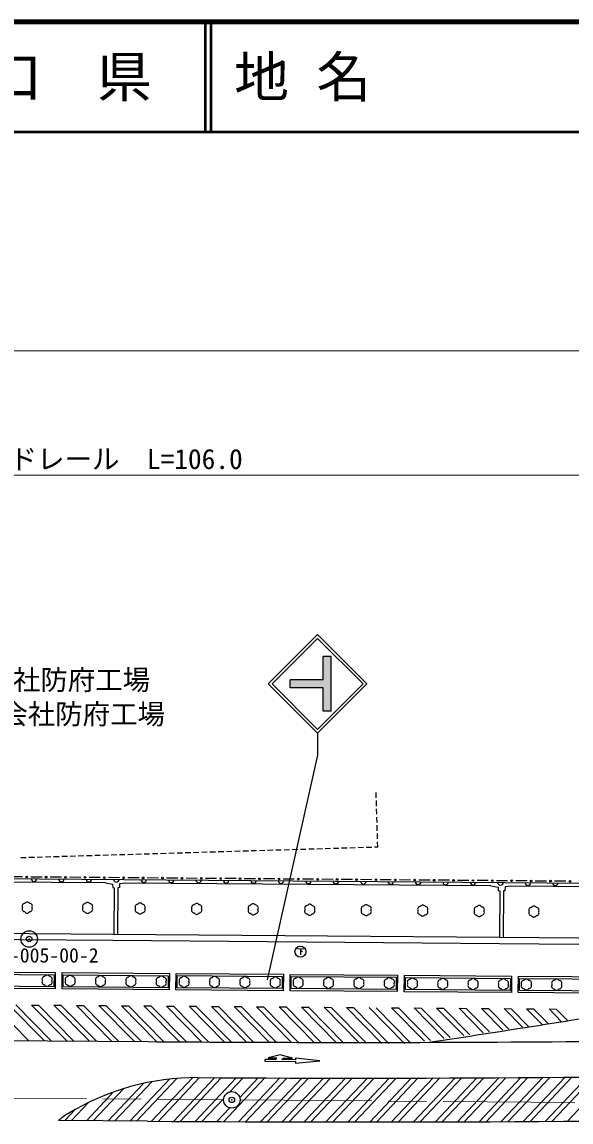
# Model space of a CAD drawing. Units: millimetres, scale not verified. Extents: x 40000 to 680000, y 20000 to 380000.
# Drawn here: x 351052 to 401070, y 279794 to 380000 of the extents above; entities that cross this region are included whole.
import ezdxf
from ezdxf.enums import TextEntityAlignment as Align

# ---------------------------------------------------------------- set-up
doc = ezdxf.new("R2010")
doc.units = ezdxf.units.MM
doc.header["$LTSCALE"] = 1000
doc.header["$PDMODE"] = 32
doc.header["$PDSIZE"] = 500
doc.linetypes.add('CHAIN', pattern=[18.5, 12, -1.5, 3.5, -1.5])
for name, color, linetype, lineweight in [('M-BGD', 7, 'Continuous', 25), ('M-BGD-EXST', 7, 'Continuous', 25), ('M-BMK', 2, 'CHAIN', 13), ('M-BMK-SRVR', 3, 'Continuous', 25), ('M-STR-HTXT', 7, 'Continuous', 13), ('M-STR-STRC', 7, 'Continuous', 25), ('M-TTL', 2, 'Continuous', 140), ('M-TTL-LINE', 7, 'Continuous', 50)]:
    doc.layers.add(name, color=color, linetype=linetype, lineweight=lineweight)
for name, color, linetype in [('M-BMK-HTXT', 7, 'Continuous'), ('M-OTRS', 6, 'Continuous'), ('M-TTL-TXT', 7, 'Continuous')]:
    doc.layers.add(name, color=color, linetype=linetype)
doc.styles.add('ＭＳ ゴシック', font='')
doc.styles.get('ＭＳ ゴシック').set_extended_font_data('MS Gothic')

msp = doc.modelspace()

# ---------------------------------------------------------------- hatches: boundary and pattern name
at = {"layer": 'M-STR-STRC'}
msp.add_hatch(color=256, dxfattribs=at).paths.add_polyline_path([(375481, 320082), (378481, 320082), (378481, 322207), (379231, 322207), (379231, 317207), (378481, 317207), (378481, 319332), (375481, 319332)])

# ---------------------------------------------------------------- linework, layer by layer
at = {"layer": 'M-BGD'}
for p, q in [((383331, 309325), (383316, 309825)), ((383353, 308575), (383338, 309075)), ((383375, 307826), (383360, 308325)), ((383398, 307076), (383383, 307576)), ((383420, 306326), (383405, 306826)), ((383442, 305577), (383427, 306076)), ((376923, 304632), (376423, 304617)), ((377673, 304654), (377173, 304639)), ((378422, 304677), (377923, 304662)), ((379172, 304699), (378672, 304684)), ((379922, 304721), (379422, 304706)), ((380671, 304744), (380172, 304729)), ((381421, 304766), (380921, 304751)), ((382171, 304788), (381671, 304773)), ((382920, 304811), (382421, 304796)), ((383465, 304827), (383170, 304818)), ((383465, 304827), (383450, 305327)), ((351434, 303872), (350935, 303857)), ((352184, 303894), (351684, 303879)), ((352934, 303916), (352434, 303901)), ((353683, 303939), (353184, 303924)), ((354433, 303961), (353933, 303946)), ((355183, 303983), (354683, 303969)), ((355932, 304006), (355433, 303991)), ((356682, 304028), (356182, 304013)), ((357432, 304050), (356932, 304036)), ((358181, 304073), (357682, 304058)), ((358931, 304095), (358431, 304080)), ((359681, 304118), (359181, 304103)), ((360430, 304140), (359931, 304125)), ((361180, 304162), (360680, 304147)), ((361930, 304185), (361430, 304170)), ((362679, 304207), (362180, 304192)), ((363429, 304229), (362929, 304214)), ((364179, 304252), (363679, 304237)), ((364928, 304274), (364429, 304259)), ((365678, 304296), (365178, 304282)), ((366428, 304319), (365928, 304304)), ((367177, 304341), (366678, 304326)), ((367927, 304363), (367427, 304349)), ((368677, 304386), (368177, 304371)), ((369426, 304408), (368927, 304393)), ((370176, 304431), (369676, 304416)), ((370926, 304453), (370426, 304438)), ((371675, 304475), (371176, 304460)), ((372425, 304498), (371925, 304483)), ((373175, 304520), (372675, 304505)), ((373924, 304542), (373425, 304527)), ((374674, 304565), (374174, 304550)), ((375424, 304587), (374924, 304572)), ((376173, 304609), (375674, 304595)), ((358661, 301573), (322205, 301859)), ((351108, 302116), (350091, 302124)), ((352876, 302103), (351858, 302111)), ((354643, 302089), (353626, 302097)), ((356411, 302075), (355393, 302083)), ((358178, 302061), (357161, 302069)), ((359946, 302047), (358928, 302055)), ((361713, 302033), (360696, 302041)), ((363481, 302019), (362463, 302027)), ((365248, 302005), (364231, 302013)), ((367015, 301991), (365998, 301999)), ((368783, 301977), (367765, 301985)), ((370550, 301963), (369533, 301971)), ((372318, 301949), (371300, 301957)), ((374085, 301935), (373068, 301943)), ((375853, 301921), (374835, 301929)), ((377620, 301907), (376603, 301915)), ((379388, 301893), (378370, 301901)), ((381155, 301879), (380138, 301887)), ((382923, 301865), (381905, 301873)), ((384690, 301851), (383673, 301859)), ((386457, 301837), (385440, 301846)), ((388225, 301824), (387207, 301832)), ((389992, 301810), (388975, 301818)), ((391760, 301796), (390742, 301804)), ((393527, 301782), (392510, 301790)), ((395295, 301768), (394277, 301776)), ((397062, 301754), (396045, 301762)), ((398830, 301740), (397812, 301748)), ((400597, 301726), (399580, 301734)), ((358661, 301573), (359306, 301466)), ((359457, 301140), (359426, 296917)), ((359787, 301138), (359756, 296915)), ((393770, 301298), (360471, 301559)), ((393770, 301298), (394431, 301188)), ((394581, 300862), (394550, 296620)), ((394911, 300860), (394880, 296618))]:
    msp.add_line(p, q, dxfattribs=at)
for points in [[(290897, 302434), (425898, 301376), (425242, 304815)], [(425697, 304190), (426298, 301043), (395614, 301284)], [(359306, 301466), (359315, 301149), (359457, 301140)], [(359943, 301494), (359928, 301144), (359787, 301138)], [(360471, 301559), (359953, 301495), (359943, 301494)], [(394431, 301188), (394439, 300871), (394581, 300862)], [(395067, 301216), (395052, 300867), (394911, 300860)], [(395614, 301284), (395078, 301217), (395067, 301216)], [(290002, 296876), (320965, 296634), (359327, 296358), (394545, 296060), (427050, 295785)], [(290006, 297436), (320969, 297194), (359332, 296918), (394550, 296620), (427053, 296345)]]:
    msp.add_lwpolyline(points, dxfattribs=at)
for points in [[(344311, 291986), (344322, 293486), (354073, 293414), (354062, 291914)], [(344413, 292185), (344421, 293285), (353972, 293215), (353964, 292115)], [(354714, 293414), (364483, 293324), (364469, 291824), (354701, 291914)], [(354813, 293213), (364381, 293124), (364371, 292024), (354802, 292113)], [(365082, 291828), (365095, 293328), (374868, 293247), (374855, 291747)], [(365184, 292027), (365193, 293127), (374766, 293048), (374757, 291948)], [(375483, 293244), (385255, 293175), (385244, 291675), (375473, 291744)], [(375582, 293043), (385154, 292976), (385146, 291876), (375574, 291943)], [(385882, 291657), (385894, 293157), (395648, 293076), (395635, 291576)], [(385984, 291856), (385993, 292956), (395546, 292877), (395537, 291777)], [(396273, 293078), (406039, 293006), (406028, 291506), (396262, 291578)], [(396371, 292877), (405938, 292806), (405929, 291706), (396363, 291777)]]:
    msp.add_lwpolyline(points, close=True, dxfattribs=at)
for centre in [(351483, 302113), (353251, 302100), (355018, 302086), (356786, 302072), (358553, 302058), (360321, 302044), (362088, 302030), (363856, 302016), (365623, 302002), (367390, 301988), (369158, 301974), (370925, 301960), (372693, 301946), (374460, 301932), (376228, 301918), (377995, 301904), (379763, 301890), (381530, 301876), (383298, 301862), (385065, 301848), (386832, 301835), (388600, 301821), (390367, 301807), (392135, 301793), (393902, 301779), (395670, 301765), (397437, 301751), (399205, 301737), (400972, 301723)]:
    msp.add_circle(centre, 75, dxfattribs=at)
for centre, start, end in [((352148, 301954), 179.55099, 359.55099), ((354647, 301935), 179.55099, 359.55099), ((357147, 301915), 179.55099, 359.55099), ((359647, 301895), 179.55099, 359.55099), ((362147, 301876), 179.55099, 359.55099), ((364647, 301856), 179.55099, 359.55099), ((367147, 301837), 179.55099, 359.55099), ((369647, 301817), 179.55099, 359.55099), ((372147, 301797), 179.55099, 359.55099), ((374647, 301778), 179.55099, 359.55099), ((377147, 301758), 179.55099, 359.55099), ((379647, 301739), 179.55099, 359.55099), ((382147, 301719), 179.55099, 359.55099), ((384647, 301700), 179.55099, 359.55099), ((387146, 301680), 179.55099, 359.55099), ((389646, 301660), 179.55099, 359.55099), ((392146, 301641), 179.55099, 359.55099), ((394646, 301621), 179.55099, 359.55099), ((397146, 301602), 179.55099, 359.55099), ((399646, 301582), 179.55099, 359.55099), ((374125, 292253), 209.52219, 329.52219)]:
    msp.add_arc(centre, 250, start, end, dxfattribs=at)
at = {"layer": 'M-BGD-EXST'}
for p, q in [((376128, 295592), (376728, 295578)), ((376428, 295585), (376414, 295010)), ((376424, 295435), (376622, 295330))]:
    msp.add_line(p, q, dxfattribs=at)
msp.add_circle((376422, 295310), 500, dxfattribs=at)
for centre, start, end in [((351315, 299450), 89.71958, 209.71958), ((351532, 299573), 29.71958, 149.71958), ((351748, 299447), 329.71958, 89.71958), ((356811, 299423), 89.71958, 209.71958), ((357028, 299547), 29.71958, 149.71958), ((357244, 299421), 329.71958, 89.71958), ((361603, 299375), 89.56505, 209.56505), ((361821, 299499), 29.56505, 149.56505), ((362036, 299372), 329.56505, 89.56505), ((366969, 299459), 29.56505, 149.56505), ((372118, 299420), 29.56505, 149.56505), ((377267, 299381), 29.56505, 149.56505), ((351314, 299200), 149.71958, 269.71958), ((351530, 299073), 209.71958, 329.71958), ((351747, 299197), 269.71958, 29.71958), ((356810, 299173), 149.71958, 269.71958), ((357026, 299047), 209.71958, 329.71958), ((357243, 299171), 269.71958, 29.71958), ((361601, 299125), 149.56505, 269.56505), ((361817, 298999), 209.56505, 329.56505), ((362034, 299122), 269.56505, 29.56505), ((366750, 299086), 149.56505, 269.56505), ((366752, 299336), 89.56505, 209.56505), ((366966, 298960), 209.56505, 329.56505), ((367183, 299083), 269.56505, 29.56505), ((367185, 299333), 329.56505, 89.56505), ((371899, 299047), 149.56505, 269.56505), ((371901, 299297), 89.56505, 209.56505), ((372114, 298920), 209.56505, 329.56505), ((372332, 299044), 269.56505, 29.56505), ((372334, 299294), 329.56505, 89.56505), ((377047, 299008), 149.56505, 269.56505), ((377049, 299258), 89.56505, 209.56505), ((377263, 298881), 209.56505, 329.56505), ((377480, 299005), 269.56505, 29.56505), ((377482, 299255), 329.56505, 89.56505), ((382196, 298969), 149.56505, 269.56505), ((382198, 299219), 89.56505, 209.56505), ((382411, 298842), 209.56505, 329.56505), ((382415, 299342), 29.56505, 149.56505), ((382629, 298966), 269.56505, 29.56505), ((382631, 299216), 329.56505, 89.56505), ((387344, 298930), 149.56505, 269.56505), ((387346, 299180), 89.56505, 209.56505), ((387560, 298803), 209.56505, 329.56505), ((387564, 299303), 29.56505, 149.56505), ((387777, 298927), 269.56505, 29.56505), ((387779, 299177), 329.56505, 89.56505), ((392493, 298891), 149.56505, 269.56505), ((392495, 299141), 89.56505, 209.56505), ((392709, 298764), 209.56505, 329.56505), ((392712, 299264), 29.56505, 149.56505), ((392926, 298887), 269.56505, 29.56505), ((392928, 299137), 329.56505, 89.56505), ((397474, 298840), 149.56521, 269.56521), ((397476, 299090), 89.56521, 209.56521), ((397693, 299213), 29.56521, 149.56521), ((397907, 298837), 269.56521, 29.56521), ((397909, 299087), 329.56521, 89.56521), ((397690, 298713), 209.56521, 329.56521), ((353119, 292546), 149.57675, 269.57675), ((353121, 292796), 89.57675, 209.57675), ((353338, 292919), 29.57675, 149.57675), ((353552, 292543), 269.57675, 29.57675), ((353554, 292793), 329.57675, 89.57675), ((355223, 292534), 149.4693, 269.4693), ((355226, 292784), 89.4693, 209.4693), ((355443, 292907), 29.4693, 149.4693), ((355656, 292530), 269.4693, 29.4693), ((355659, 292780), 329.4693, 89.4693), ((357991, 292509), 149.4693, 269.4693), ((357993, 292759), 89.4693, 209.4693), ((358211, 292882), 29.4693, 149.4693), ((358424, 292505), 269.4693, 29.4693), ((358426, 292755), 329.4693, 89.4693), ((360758, 292483), 149.4693, 269.4693), ((360760, 292733), 89.4693, 209.4693), ((360978, 292856), 29.4693, 149.4693), ((361191, 292479), 269.4693, 29.4693), ((361193, 292729), 329.4693, 89.4693), ((363527, 292707), 89.4693, 209.4693), ((363745, 292830), 29.4693, 149.4693), ((363960, 292703), 329.4693, 89.4693), ((365607, 292699), 89.52219, 209.52219), ((365825, 292822), 29.52219, 149.52219), ((366040, 292695), 329.52219, 89.52219), ((368375, 292676), 89.52219, 209.52219), ((368593, 292799), 29.52219, 149.52219), ((368808, 292672), 329.52219, 89.52219), ((371144, 292653), 89.52219, 209.52219), ((371361, 292776), 29.52219, 149.52219), ((371577, 292649), 329.52219, 89.52219), ((373912, 292630), 89.52219, 209.52219), ((374129, 292753), 29.52219, 149.52219), ((374345, 292626), 329.52219, 89.52219), ((375996, 292615), 89.59675, 209.59675), ((376214, 292739), 29.59675, 149.59675), ((376429, 292612), 329.59675, 89.59675), ((378764, 292596), 89.59675, 209.59675), ((378982, 292719), 29.59675, 149.59675), ((379197, 292593), 329.59675, 89.59675), ((381532, 292576), 89.59675, 209.59675), ((381750, 292700), 29.59675, 149.59675), ((381965, 292573), 329.59675, 89.59675), ((384300, 292557), 89.59675, 209.59675), ((384518, 292680), 29.59675, 149.59675), ((384733, 292554), 329.59675, 89.59675), ((386404, 292528), 89.52508, 209.52508), ((386622, 292651), 29.52508, 149.52508), ((386837, 292524), 329.52508, 89.52508), ((389168, 292505), 89.52508, 209.52508), ((389385, 292628), 29.52508, 149.52508), ((389601, 292501), 329.52508, 89.52508), ((391931, 292482), 89.52508, 209.52508), ((392149, 292605), 29.52508, 149.52508), ((392364, 292478), 329.52508, 89.52508), ((394694, 292459), 89.52508, 209.52508), ((394912, 292582), 29.52508, 149.52508), ((395127, 292455), 329.52508, 89.52508), ((396785, 292449), 89.57621, 209.57621), ((397003, 292572), 29.57621, 149.57621), ((397218, 292446), 329.57621, 89.57621), ((399552, 292429), 89.57621, 209.57621), ((399769, 292552), 29.57621, 149.57621), ((399985, 292425), 329.57621, 89.57621), ((353334, 292419), 209.57675, 329.57675), ((355439, 292407), 209.4693, 329.4693), ((358206, 292382), 209.4693, 329.4693), ((360973, 292356), 209.4693, 329.4693), ((363525, 292457), 149.4693, 269.4693), ((363740, 292330), 209.4693, 329.4693), ((363958, 292453), 269.4693, 29.4693), ((365605, 292449), 149.52219, 269.52219), ((365820, 292322), 209.52219, 329.52219), ((366038, 292445), 269.52219, 29.52219), ((368373, 292426), 149.52219, 269.52219), ((368589, 292299), 209.52219, 329.52219), ((368806, 292422), 269.52219, 29.52219), ((371142, 292403), 149.52219, 269.52219), ((371357, 292276), 209.52219, 329.52219), ((371575, 292399), 269.52219, 29.52219), ((373910, 292380), 149.52219, 269.52219), ((374343, 292376), 269.52219, 29.52219), ((375995, 292365), 149.59675, 269.59675), ((376210, 292239), 209.59675, 329.59675), ((376428, 292362), 269.59675, 29.59675), ((378762, 292346), 149.59675, 269.59675), ((378978, 292219), 209.59675, 329.59675), ((379195, 292343), 269.59675, 29.59675), ((381530, 292326), 149.59675, 269.59675), ((381746, 292200), 209.59675, 329.59675), ((381963, 292323), 269.59675, 29.59675), ((384298, 292307), 149.59675, 269.59675), ((384514, 292180), 209.59675, 329.59675), ((384731, 292304), 269.59675, 29.59675), ((386402, 292278), 149.52508, 269.52508), ((386618, 292151), 209.52508, 329.52508), ((386835, 292274), 269.52508, 29.52508), ((389166, 292255), 149.52508, 269.52508), ((389381, 292128), 209.52508, 329.52508), ((389599, 292251), 269.52508, 29.52508), ((391929, 292232), 149.52508, 269.52508), ((392144, 292105), 209.52508, 329.52508), ((392362, 292228), 269.52508, 29.52508), ((394692, 292209), 149.52508, 269.52508), ((394908, 292082), 209.52508, 329.52508), ((395125, 292205), 269.52508, 29.52508), ((396783, 292199), 149.57621, 269.57621), ((396999, 292073), 209.57621, 329.57621), ((397216, 292196), 269.57621, 29.57621), ((399550, 292179), 149.57621, 269.57621), ((399765, 292052), 209.57621, 329.57621), ((399983, 292175), 269.57621, 29.57621)]:
    msp.add_arc(centre, 250, start, end, dxfattribs=at)
at = {"layer": 'M-BMK'}
for p, q in [((270922, 282565), (369419, 281814)), ((370919, 281802), (427311, 281372))]:
    msp.add_line(p, q, dxfattribs=at)
at = {"layer": 'M-BMK-SRVR'}
for centre in [(351705, 296463), (370169, 281808)]:
    msp.add_circle(centre, 750, dxfattribs=at)
for p in [(351705, 296463), (370169, 281808)]:
    msp.add_point(p, dxfattribs=at)
at = {"layer": 'M-OTRS'}
msp.add_point((370169, 281808), dxfattribs=at)
at = {"layer": 'M-STR-HTXT'}
for p, q in [((228179, 350044), (442556, 350044)), ((302908, 338725), (404341, 338725))]:
    msp.add_line(p, q, dxfattribs=at)
at = {"layer": 'M-STR-STRC'}
for p, q in [((373481, 319708), (377981, 324208)), ((373835, 319708), (377981, 323854)), ((382482, 319707), (377981, 324208)), ((382128, 319707), (377981, 323854)), ((379231, 322207), (378481, 322207)), ((378481, 320082), (378481, 322207)), ((379231, 317207), (379231, 322207)), ((373481, 319708), (377981, 315207)), ((373835, 319708), (377981, 315561)), ((375481, 319332), (375481, 320082)), ((378481, 320082), (375481, 320082)), ((377981, 315561), (382128, 319707)), ((377982, 315207), (382482, 319707)), ((378481, 319332), (375481, 319332)), ((378481, 317207), (378481, 319332)), ((379231, 317207), (378481, 317207)), ((377981, 315207), (377981, 313207)), ((377981, 313207), (373387, 292734)), ((348449, 290474), (351674, 287199)), ((349863, 290463), (353089, 287188)), ((350500, 290458), (353725, 287184)), ((351914, 290448), (355139, 287173)), ((351914, 290448), (352550, 290443)), ((352550, 290443), (355775, 287168)), ((353965, 290432), (354601, 290427)), ((353965, 290432), (357190, 287157)), ((354601, 290427), (357826, 287152)), ((356015, 290416), (356651, 290411)), ((356015, 290416), (359240, 287142)), ((356651, 290411), (359877, 287137)), ((358066, 290401), (358702, 290396)), ((358066, 290401), (361291, 287126)), ((358702, 290396), (361927, 287121)), ((360116, 290385), (363341, 287110)), ((360116, 290385), (360753, 290380)), ((360753, 290380), (363978, 287105)), ((362167, 290369), (365392, 287095)), ((362167, 290369), (362803, 290364)), ((362803, 290364), (366028, 287090)), ((364217, 290354), (367442, 287079)), ((364217, 290354), (364854, 290349)), ((364854, 290349), (368079, 287074)), ((366268, 290338), (366904, 290333)), ((366268, 290338), (369493, 287063)), ((366904, 290333), (370129, 287058)), ((368318, 290322), (371544, 287048)), ((368318, 290322), (368955, 290318)), ((368955, 290318), (372180, 287043)), ((370369, 290307), (373594, 287032)), ((370369, 290307), (371005, 290302)), ((371005, 290302), (374230, 287027)), ((372419, 290291), (373056, 290286)), ((372419, 290291), (375645, 287016)), ((373056, 290286), (376281, 287012)), ((374470, 290275), (375106, 290271)), ((374470, 290275), (377695, 287001)), ((375106, 290271), (378332, 286996)), ((376521, 290260), (377157, 290255)), ((376521, 290260), (379746, 286985)), ((377157, 290255), (380382, 286980)), ((378571, 290244), (381796, 286969)), ((378571, 290244), (379208, 290239)), ((379208, 290239), (382433, 286965)), ((380622, 290229), (383847, 286954)), ((380622, 290229), (381258, 290224)), ((381258, 290224), (384483, 286949)), ((382672, 290213), (385897, 286938)), ((383309, 290208), (386490, 286978)), ((384723, 290197), (387721, 287153)), ((384723, 290197), (385359, 290192)), ((385359, 290192), (388275, 287232)), ((386773, 290182), (387410, 290177)), ((386773, 290182), (389506, 287407)), ((387410, 290177), (390060, 287486)), ((388824, 290166), (391291, 287661)), ((388824, 290166), (389460, 290161)), ((389460, 290161), (391845, 287740)), ((390874, 290150), (391511, 290145)), ((390874, 290150), (393076, 287915)), ((391511, 290145), (393630, 287993)), ((392925, 290135), (393561, 290130)), ((392925, 290135), (394861, 288169)), ((393561, 290130), (395415, 288247)), ((394976, 290119), (396646, 288422)), ((394976, 290119), (395612, 290114)), ((395612, 290114), (397200, 288501)), ((397026, 290103), (397662, 290099)), ((397026, 290103), (398432, 288676)), ((397662, 290099), (398986, 288755)), ((399077, 290088), (399713, 290083)), ((399077, 290088), (400217, 288930)), ((399713, 290083), (400771, 289009)), ((335213, 287325), (362544, 287116)), ((374586, 285924), (373483, 285633)), ((373483, 285633), (374283, 285627)), ((375683, 285616), (374586, 285924)), ((374883, 285622), (375683, 285616)), ((375983, 285614), (375982, 285464)), ((378181, 285372), (375983, 285614)), ((373182, 285485), (373181, 285335)), ((373181, 285335), (375981, 285314)), ((374132, 285478), (373182, 285485)), ((375982, 285464), (374732, 285473)), ((375980, 285164), (378181, 285372)), ((375981, 285314), (375980, 285164)), ((364487, 283701), (360881, 279879)), ((365166, 283765), (361496, 279874)), ((366605, 283834), (362861, 279864)), ((367225, 283835), (363475, 279859)), ((368593, 283827), (364841, 279850)), ((369209, 283824), (365456, 279846)), ((370577, 283818), (366822, 279837)), ((373180, 283808), (369421, 279823)), ((371194, 283815), (369986, 282535)), ((374551, 283804), (370790, 279817)), ((372563, 283810), (370885, 282031)), ((375168, 283802), (371406, 279814)), ((376539, 283799), (372776, 279809)), ((377157, 283798), (373393, 279807)), ((378530, 283796), (374763, 279803)), ((379148, 283795), (375380, 279801)), ((380521, 283794), (376752, 279798)), ((381140, 283794), (377370, 279797)), ((382515, 283794), (378743, 279795)), ((383134, 283794), (379361, 279795)), ((384510, 283795), (380735, 279794)), ((385129, 283796), (381353, 279794)), ((386506, 283799), (382728, 279794)), ((387126, 283800), (383347, 279794)), ((388504, 283803), (384723, 279796)), ((389124, 283805), (385343, 279797)), ((390503, 283810), (386720, 279799)), ((391124, 283812), (387340, 279800)), ((392504, 283818), (388718, 279804)), ((393125, 283820), (389338, 279806)), ((394506, 283827), (390717, 279810)), ((395128, 283831), (391338, 279813)), ((396510, 283838), (392718, 279819)), ((397132, 283842), (393339, 279821)), ((398516, 283851), (394721, 279828)), ((399138, 283856), (395342, 279832)), ((400523, 283866), (396725, 279840)), ((401146, 283870), (397347, 279843)), ((402531, 283882), (398730, 279853)), ((403155, 283887), (399353, 279857)), ((404541, 283899), (400737, 279867)), ((360297, 282830), (357537, 279904)), ((362128, 283313), (358902, 279894)), ((362892, 283467), (359517, 279889)), ((359396, 282530), (356923, 279909)), ((369432, 281948), (367438, 279834)), ((355896, 280933), (354944, 279924)), ((357120, 281575), (355558, 279919)), ((369988, 281080), (368805, 279826)), ((362488, 279867), (354368, 279928))]:
    msp.add_line(p, q, dxfattribs=at)
for centre, radius, start, end in [((11168, 2750122), 2491750, 278.70158, 279.16538), ((381573, 2781794), 2494750, 269.56296, 270.15083), ((381573, 2781794), 2494750, 270.15083, 270.60919), ((373865, 285900), 500, 302.31563, 326.81028), ((374110, 286256), 1000, 308.47437, 320.65154), ((366951, 261336), 22500, 89.6676, 121.38176), ((381573, 2781794), 2498000, 269.6676, 271.19695), ((359140, 274142), 7500, 121.38176, 129.50746), ((381573, 2781794), 2502000, 269.56296, 271.19695)]:
    msp.add_arc(centre, radius, start, end, dxfattribs=at)
at = {"layer": 'M-TTL'}
msp.add_line((680000, 380000), (40000, 380000), dxfattribs=at)
at = {"layer": 'M-TTL-LINE'}
for p, q in [((367750, 380000), (367750, 370000)), ((368250, 380000), (368250, 370000)), ((40000, 370000), (680000, 370000))]:
    msp.add_line(p, q, dxfattribs=at)

# ---------------------------------------------------------------- texts
at = {"layer": 'M-BMK-HTXT', "style": 'ＭＳ ゴシック'}
for s, p in [('マップス株式会社防府工場', (332722, 320988)), ('マロックス株式会社防府工場', (331577, 317866))]:
    msp.add_text(s, height=1833, dxfattribs=at).set_placement(p, align=Align.TOP_LEFT)
at = {"layer": 'M-BMK-SRVR', "style": 'ＭＳ ゴシック'}
msp.add_text('058-005-00-2', height=1320, dxfattribs=at).set_placement((347257, 293924), align=Align.BOTTOM_LEFT)
at = {"layer": 'M-STR-HTXT', "style": 'ＭＳ ゴシック'}
msp.add_text('ガードレール\u3000L=106.0', height=1833, dxfattribs=at).set_placement((358045, 338725), align=Align.BOTTOM_CENTER)
at = {"layer": 'M-TTL-TXT', "style": 'ＭＳ ゴシック'}
msp.add_text('山\u3000口\u3000県', height=3666, dxfattribs=at).set_placement((350375, 375000), align=Align.MIDDLE_CENTER)
msp.add_text('地 名', height=3666, dxfattribs=at).set_placement((370380, 375000), align=Align.MIDDLE_LEFT)

doc.saveas('drawing.dxf')
